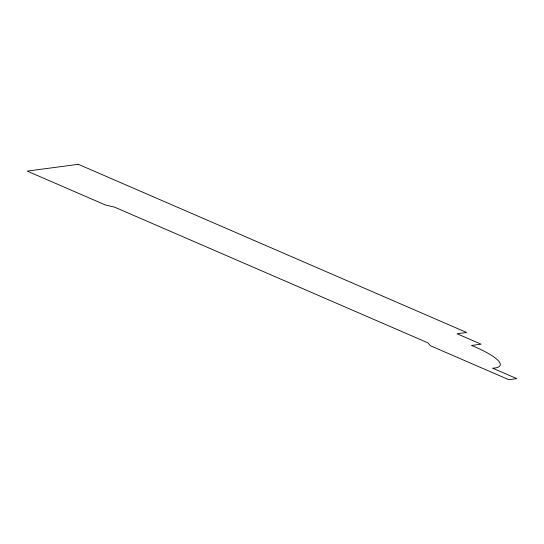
<?xml version="1.0" encoding="UTF-8"?>
<svg xmlns="http://www.w3.org/2000/svg" width="544" height="544" viewBox="0 0 544 544"><rect width="100%" height="100%" fill="white"/><g stroke="black" fill="none" stroke-linecap="round" stroke-linejoin="round"><path stroke-width="0.82" d="M78.329 164.308L27.2 171.102L105.461 205L114.675 207.182L427.727 342.768L430.549 345.8L508.81 379.692L516.8 378.631L492.721 368.2A49.47 10.54 18 0 0 471.532 345.46L481.12 344.189L457.042 333.758L466.63 332.486L78.329 164.308"/></g></svg>
